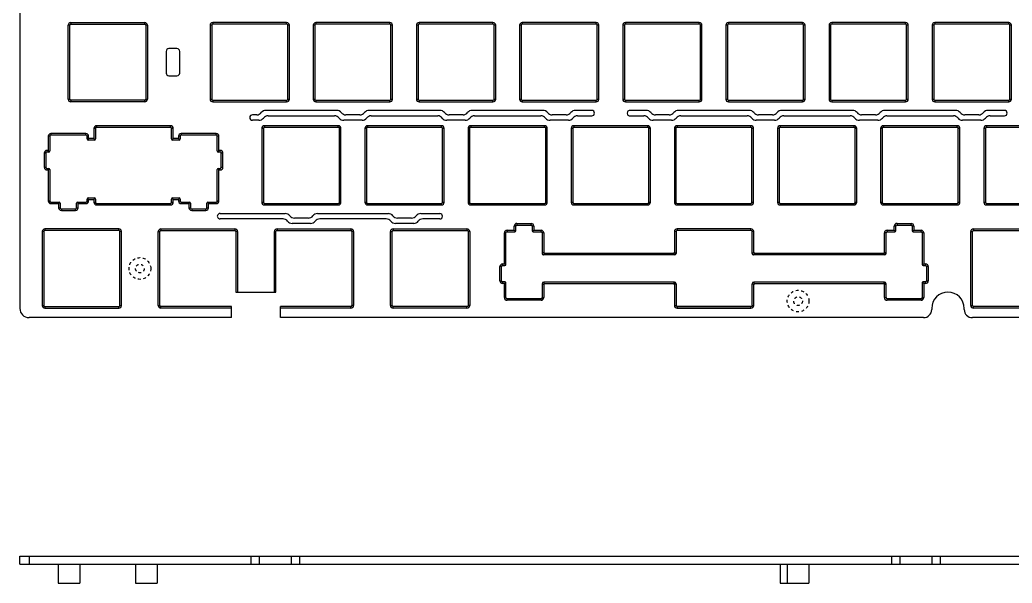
# Model space of a CAD drawing. Header units: inches. Extents: x -637 to 787, y 158 to 578.
# Drawn here: x 478.4 to 661.1, y 287.4 to 391.2 of the extents above; entities that cross this region are included whole.
import ezdxf

# ---------------------------------------------------------------- set-up
doc = ezdxf.new("R2010")
doc.units = ezdxf.units.IN
doc.header["$LTSCALE"] = 5
doc.header["$MEASUREMENT"] = 0
doc.linetypes.add('HIDDEN', pattern=[0.2, 0.1, -0.1])
doc.layers.get('0').update_dxf_attribs({"linetype": 'CONTINUOUS'})
doc.layers.add('DEFAULT_2', color=8, linetype='HIDDEN')

msp = doc.modelspace()

# ---------------------------------------------------------------- linework, layer by layer
at = {"color": 6, "linetype": 'Continuous'}
for p, q in [((478.368, 452.745), (478.368, 338.045)), ((487.263, 376.595), (487.263, 390.195)), ((487.563, 390.195), (487.263, 390.195)), ((487.563, 376.595), (487.563, 390.195)), ((487.763, 390.695), (487.763, 390.395)), ((487.763, 390.695), (501.363, 390.695)), ((487.763, 390.395), (501.363, 390.395)), ((501.363, 390.395), (501.363, 390.695)), ((501.563, 390.195), (501.563, 376.595)), ((501.863, 390.195), (501.563, 390.195)), ((501.863, 390.195), (501.863, 376.595)), ((513.413, 390.195), (513.413, 376.595)), ((513.713, 390.195), (513.413, 390.195)), ((513.713, 390.195), (513.713, 376.595)), ((513.913, 390.695), (513.913, 390.395)), ((527.513, 390.695), (513.913, 390.695)), ((527.513, 390.395), (513.913, 390.395)), ((527.513, 390.395), (527.513, 390.695)), ((527.713, 376.595), (527.713, 390.195)), ((528.013, 390.195), (527.713, 390.195)), ((528.013, 376.595), (528.013, 390.195)), ((532.413, 390.195), (532.413, 376.595)), ((532.713, 390.195), (532.413, 390.195)), ((532.713, 390.195), (532.713, 376.595)), ((532.913, 390.695), (532.913, 390.395)), ((546.513, 390.695), (532.913, 390.695)), ((546.513, 390.395), (532.913, 390.395)), ((546.513, 390.395), (546.513, 390.695)), ((546.713, 376.595), (546.713, 390.195)), ((547.013, 390.195), (546.713, 390.195)), ((547.013, 376.595), (547.013, 390.195)), ((551.413, 390.195), (551.413, 376.595)), ((551.713, 390.195), (551.413, 390.195)), ((551.713, 390.195), (551.713, 376.595)), ((551.913, 390.695), (551.913, 390.395)), ((565.513, 390.695), (551.913, 390.695)), ((565.513, 390.395), (551.913, 390.395)), ((565.513, 390.395), (565.513, 390.695)), ((565.713, 376.595), (565.713, 390.195)), ((566.013, 390.195), (565.713, 390.195)), ((566.013, 376.595), (566.013, 390.195)), ((570.413, 390.195), (570.413, 376.595)), ((570.713, 390.195), (570.413, 390.195)), ((570.713, 390.195), (570.713, 376.595)), ((570.913, 390.695), (570.913, 390.395)), ((584.513, 390.695), (570.913, 390.695)), ((584.513, 390.395), (570.913, 390.395)), ((584.513, 390.395), (584.513, 390.695)), ((584.713, 376.595), (584.713, 390.195)), ((585.013, 390.195), (584.713, 390.195)), ((585.013, 376.595), (585.013, 390.195)), ((589.413, 390.195), (589.413, 376.595)), ((589.713, 390.195), (589.413, 390.195)), ((589.713, 390.195), (589.713, 376.595)), ((589.913, 390.695), (589.913, 390.395)), ((603.513, 390.695), (589.913, 390.695)), ((603.513, 390.395), (589.913, 390.395)), ((603.513, 390.395), (603.513, 390.695)), ((603.713, 376.595), (603.713, 390.195)), ((604.013, 390.195), (603.713, 390.195)), ((604.013, 376.595), (604.013, 390.195)), ((608.413, 390.195), (608.413, 376.595)), ((608.713, 390.195), (608.413, 390.195)), ((608.713, 390.195), (608.713, 376.595)), ((608.913, 390.695), (608.913, 390.395)), ((622.513, 390.695), (608.913, 390.695)), ((622.513, 390.395), (608.913, 390.395)), ((622.513, 390.395), (622.513, 390.695)), ((622.713, 376.595), (622.713, 390.195)), ((623.013, 390.195), (622.713, 390.195)), ((623.013, 376.595), (623.013, 390.195)), ((627.413, 390.195), (627.413, 376.595)), ((627.713, 390.195), (627.413, 390.195)), ((627.713, 390.195), (627.713, 376.595)), ((627.913, 390.695), (627.913, 390.395)), ((641.513, 390.695), (627.913, 390.695)), ((641.513, 390.395), (627.913, 390.395)), ((641.513, 390.395), (641.513, 390.695)), ((642.013, 390.195), (641.713, 390.195)), ((641.713, 376.595), (641.713, 390.195)), ((642.013, 376.595), (642.013, 390.195)), ((646.713, 390.195), (646.413, 390.195)), ((646.413, 390.195), (646.413, 376.595)), ((646.713, 390.195), (646.713, 376.595)), ((660.513, 390.695), (646.913, 390.695)), ((646.913, 390.695), (646.913, 390.395)), ((660.513, 390.395), (646.913, 390.395)), ((660.513, 390.395), (660.513, 390.695)), ((661.013, 390.195), (660.713, 390.195)), ((660.713, 376.595), (660.713, 390.195)), ((661.013, 376.595), (661.013, 390.195)), ((507.313, 385.895), (505.813, 385.895)), ((505.313, 385.395), (505.313, 381.395)), ((507.813, 381.395), (507.813, 385.395)), ((505.813, 380.895), (507.313, 380.895)), ((487.263, 376.595), (487.563, 376.595)), ((501.563, 376.595), (501.863, 376.595)), ((513.413, 376.595), (513.713, 376.595)), ((527.713, 376.595), (528.013, 376.595)), ((532.413, 376.595), (532.713, 376.595)), ((546.713, 376.595), (547.013, 376.595)), ((551.413, 376.595), (551.713, 376.595)), ((565.713, 376.595), (566.013, 376.595)), ((570.413, 376.595), (570.713, 376.595)), ((584.713, 376.595), (585.013, 376.595)), ((589.413, 376.595), (589.713, 376.595)), ((603.713, 376.595), (604.013, 376.595)), ((608.413, 376.595), (608.713, 376.595)), ((622.713, 376.595), (623.013, 376.595)), ((627.413, 376.595), (627.713, 376.595)), ((641.713, 376.595), (642.013, 376.595)), ((646.413, 376.595), (646.713, 376.595)), ((660.713, 376.595), (661.013, 376.595)), ((487.763, 376.395), (487.763, 376.095)), ((501.363, 376.395), (487.763, 376.395)), ((501.363, 376.095), (487.763, 376.095)), ((501.363, 376.095), (501.363, 376.395)), ((513.913, 376.395), (513.913, 376.095)), ((513.913, 376.395), (527.513, 376.395)), ((513.913, 376.095), (527.513, 376.095)), ((527.513, 376.095), (527.513, 376.395)), ((532.913, 376.395), (532.913, 376.095)), ((532.913, 376.395), (546.513, 376.395)), ((532.913, 376.095), (546.513, 376.095)), ((546.513, 376.095), (546.513, 376.395)), ((551.913, 376.395), (551.913, 376.095)), ((551.913, 376.395), (565.513, 376.395)), ((551.913, 376.095), (565.513, 376.095)), ((565.513, 376.095), (565.513, 376.395)), ((570.913, 376.395), (570.913, 376.095)), ((570.913, 376.395), (584.513, 376.395)), ((570.913, 376.095), (584.513, 376.095)), ((584.513, 376.095), (584.513, 376.395)), ((589.913, 376.395), (589.913, 376.095)), ((589.913, 376.395), (603.513, 376.395)), ((589.913, 376.095), (603.513, 376.095)), ((603.513, 376.095), (603.513, 376.395)), ((608.913, 376.395), (608.913, 376.095)), ((608.913, 376.395), (622.513, 376.395)), ((608.913, 376.095), (622.513, 376.095)), ((622.513, 376.095), (622.513, 376.395)), ((627.913, 376.395), (641.513, 376.395)), ((627.913, 376.395), (627.913, 376.095)), ((627.913, 376.095), (641.513, 376.095)), ((641.513, 376.095), (641.513, 376.395)), ((646.913, 376.395), (660.513, 376.395)), ((646.913, 376.395), (646.913, 376.095)), ((646.913, 376.095), (660.513, 376.095)), ((660.513, 376.095), (660.513, 376.395)), ((521.998, 373.695), (521.213, 373.695)), ((536.734, 374.515), (523.691, 374.515)), ((524.095, 373.515), (536.333, 373.515)), ((540.998, 373.695), (538.427, 373.695)), ((555.734, 374.515), (542.691, 374.515)), ((543.095, 373.515), (555.333, 373.515)), ((559.998, 373.695), (557.427, 373.695)), ((574.734, 374.515), (561.691, 374.515)), ((562.095, 373.515), (574.333, 373.515)), ((578.998, 373.695), (576.427, 373.695)), ((583.723, 374.515), (580.691, 374.515)), ((581.095, 373.515), (583.723, 373.515)), ((593.734, 374.515), (590.723, 374.515)), ((590.723, 373.515), (593.333, 373.515)), ((597.998, 373.695), (595.427, 373.695)), ((612.734, 374.515), (599.691, 374.515)), ((600.095, 373.515), (612.333, 373.515)), ((616.998, 373.695), (614.427, 373.695)), ((631.734, 374.515), (618.691, 374.515)), ((619.095, 373.515), (631.333, 373.515)), ((635.998, 373.695), (633.427, 373.695)), ((650.734, 374.515), (637.691, 374.515)), ((638.095, 373.515), (650.333, 373.515)), ((654.998, 373.695), (652.427, 373.695)), ((659.723, 374.515), (656.691, 374.515)), ((657.095, 373.515), (659.723, 373.515)), ((492.018, 371.195), (492.018, 369.35)), ((492.318, 371.195), (492.018, 371.195)), ((492.318, 371.195), (492.318, 369.25)), ((492.518, 371.695), (492.518, 371.395)), ((506.118, 371.695), (492.518, 371.695)), ((506.118, 371.395), (492.518, 371.395)), ((506.118, 371.395), (506.118, 371.695)), ((506.318, 369.25), (506.318, 371.195)), ((506.618, 371.195), (506.318, 371.195)), ((506.618, 369.35), (506.618, 371.195)), ((522.402, 372.695), (521.213, 372.695)), ((522.923, 371.195), (522.923, 357.595)), ((523.223, 371.195), (522.923, 371.195)), ((523.223, 371.195), (523.223, 357.595)), ((523.423, 371.695), (523.423, 371.395)), ((537.023, 371.695), (523.423, 371.695)), ((537.023, 371.395), (523.423, 371.395)), ((537.023, 371.395), (537.023, 371.695)), ((537.223, 357.595), (537.223, 371.195)), ((537.523, 371.195), (537.223, 371.195)), ((537.523, 357.595), (537.523, 371.195)), ((541.402, 372.695), (538.026, 372.695)), ((541.923, 371.195), (541.923, 357.595)), ((542.223, 371.195), (541.923, 371.195)), ((542.223, 371.195), (542.223, 357.595)), ((542.423, 371.695), (542.423, 371.395)), ((556.023, 371.695), (542.423, 371.695)), ((556.023, 371.395), (542.423, 371.395)), ((556.023, 371.395), (556.023, 371.695)), ((556.223, 357.595), (556.223, 371.195)), ((556.523, 371.195), (556.223, 371.195)), ((556.523, 357.595), (556.523, 371.195)), ((560.402, 372.695), (557.026, 372.695)), ((560.923, 371.195), (560.923, 357.595)), ((561.223, 371.195), (560.923, 371.195)), ((561.223, 371.195), (561.223, 357.595)), ((561.423, 371.695), (561.423, 371.395)), ((575.023, 371.695), (561.423, 371.695)), ((575.023, 371.395), (561.423, 371.395)), ((575.023, 371.395), (575.023, 371.695)), ((575.223, 357.595), (575.223, 371.195)), ((575.523, 371.195), (575.223, 371.195)), ((575.523, 357.595), (575.523, 371.195)), ((579.402, 372.695), (576.026, 372.695)), ((579.923, 371.195), (579.923, 357.595)), ((580.223, 371.195), (579.923, 371.195)), ((580.223, 371.195), (580.223, 357.595)), ((580.423, 371.695), (580.423, 371.395)), ((594.023, 371.695), (580.423, 371.695)), ((594.023, 371.395), (580.423, 371.395)), ((594.023, 371.395), (594.023, 371.695)), ((594.223, 357.595), (594.223, 371.195)), ((594.523, 371.195), (594.223, 371.195)), ((594.523, 357.595), (594.523, 371.195)), ((598.402, 372.695), (595.026, 372.695)), ((598.923, 371.195), (598.923, 357.595)), ((599.223, 371.195), (598.923, 371.195)), ((599.223, 371.195), (599.223, 357.595)), ((599.423, 371.695), (599.423, 371.395)), ((613.023, 371.695), (599.423, 371.695)), ((613.023, 371.395), (599.423, 371.395)), ((613.023, 371.395), (613.023, 371.695)), ((613.523, 371.195), (613.223, 371.195)), ((613.223, 357.595), (613.223, 371.195)), ((613.523, 357.595), (613.523, 371.195)), ((617.402, 372.695), (614.026, 372.695)), ((618.223, 371.195), (617.923, 371.195)), ((617.923, 371.195), (617.923, 357.595)), ((618.223, 371.195), (618.223, 357.595)), ((632.023, 371.695), (618.423, 371.695)), ((618.423, 371.695), (618.423, 371.395)), ((632.023, 371.395), (618.423, 371.395)), ((632.023, 371.395), (632.023, 371.695)), ((632.523, 371.195), (632.223, 371.195)), ((632.223, 357.595), (632.223, 371.195)), ((632.523, 357.595), (632.523, 371.195)), ((636.402, 372.695), (633.026, 372.695)), ((637.223, 371.195), (636.923, 371.195)), ((636.923, 371.195), (636.923, 357.595)), ((637.223, 371.195), (637.223, 357.595)), ((651.023, 371.695), (637.423, 371.695)), ((637.423, 371.695), (637.423, 371.395)), ((651.023, 371.395), (637.423, 371.395)), ((651.023, 371.395), (651.023, 371.695)), ((651.523, 371.195), (651.223, 371.195)), ((651.223, 357.595), (651.223, 371.195)), ((651.523, 357.595), (651.523, 371.195)), ((655.402, 372.695), (652.026, 372.695)), ((656.223, 371.195), (655.923, 371.195)), ((655.923, 371.195), (655.923, 357.595)), ((656.223, 371.195), (656.223, 357.595)), ((670.023, 371.695), (656.423, 371.695)), ((656.423, 371.695), (656.423, 371.395)), ((670.023, 371.395), (656.423, 371.395)), ((483.593, 369.75), (483.593, 367.15)), ((483.893, 369.75), (483.593, 369.75)), ((483.893, 369.75), (483.893, 367.05)), ((484.093, 370.25), (484.093, 369.95)), ((490.543, 370.25), (484.093, 370.25)), ((490.543, 369.95), (484.093, 369.95)), ((490.543, 369.95), (490.543, 370.25)), ((490.743, 369.25), (490.743, 369.75)), ((491.043, 369.75), (490.743, 369.75)), ((491.043, 369.35), (490.802, 369.109)), ((491.043, 369.35), (491.043, 369.75)), ((492.018, 369.35), (491.043, 369.35)), ((492.018, 369.35), (492.259, 369.109)), ((506.618, 369.35), (506.377, 369.109)), ((507.593, 369.35), (506.618, 369.35)), ((507.593, 369.75), (507.593, 369.35)), ((507.893, 369.75), (507.593, 369.75)), ((507.593, 369.35), (507.834, 369.109)), ((507.893, 369.75), (507.893, 369.25)), ((508.093, 370.25), (508.093, 369.95)), ((514.543, 370.25), (508.093, 370.25)), ((514.543, 369.95), (508.093, 369.95)), ((514.543, 369.95), (514.543, 370.25)), ((514.743, 367.05), (514.743, 369.75)), ((515.043, 369.75), (514.743, 369.75)), ((515.043, 367.15), (515.043, 369.75)), ((492.118, 369.05), (490.943, 369.05)), ((507.693, 369.05), (506.518, 369.05)), ((482.868, 366.65), (482.868, 364.04)), ((483.168, 366.65), (482.868, 366.65)), ((483.168, 366.65), (483.168, 364.04)), ((483.368, 367.15), (483.368, 366.85)), ((483.593, 367.15), (483.368, 367.15)), ((483.693, 366.85), (483.368, 366.85)), ((483.593, 367.15), (483.834, 366.909)), ((515.043, 367.15), (514.802, 366.909)), ((515.268, 366.85), (514.943, 366.85)), ((515.268, 367.15), (515.043, 367.15)), ((515.268, 366.85), (515.268, 367.15)), ((515.468, 364.04), (515.468, 366.65)), ((515.768, 366.65), (515.468, 366.65)), ((515.768, 364.04), (515.768, 366.65)), ((482.868, 364.04), (483.168, 364.04)), ((483.368, 363.84), (483.368, 363.54)), ((483.368, 363.84), (483.693, 363.84)), ((483.593, 363.54), (483.834, 363.782)), ((515.043, 363.54), (514.802, 363.782)), ((514.943, 363.84), (515.268, 363.84)), ((515.268, 363.54), (515.268, 363.84)), ((515.468, 364.04), (515.768, 364.04)), ((483.368, 363.54), (483.593, 363.54)), ((483.593, 363.54), (483.593, 357.84)), ((483.893, 363.64), (483.893, 357.84)), ((514.743, 357.84), (514.743, 363.64)), ((515.043, 357.84), (515.043, 363.54)), ((515.043, 363.54), (515.268, 363.54)), ((491.043, 358.095), (490.802, 358.337)), ((490.943, 358.395), (492.118, 358.395)), ((492.018, 358.095), (492.259, 358.337)), ((506.618, 358.095), (506.377, 358.337)), ((506.518, 358.395), (507.693, 358.395)), ((507.593, 358.095), (507.834, 358.337)), ((483.593, 357.84), (483.893, 357.84)), ((484.093, 357.64), (484.093, 357.34)), ((484.093, 357.64), (485.618, 357.64)), ((484.093, 357.34), (485.518, 357.34)), ((485.518, 357.34), (485.759, 357.582)), ((485.518, 357.34), (485.518, 356.59)), ((485.518, 356.59), (485.818, 356.59)), ((485.818, 357.44), (485.818, 356.59)), ((488.818, 356.59), (488.818, 357.44)), ((488.818, 356.59), (489.118, 356.59)), ((489.118, 357.34), (488.877, 357.582)), ((489.018, 357.64), (490.543, 357.64)), ((489.118, 356.59), (489.118, 357.34)), ((489.118, 357.34), (490.543, 357.34)), ((490.543, 357.34), (490.543, 357.64)), ((490.743, 357.84), (490.743, 358.195)), ((490.743, 357.84), (491.043, 357.84)), ((491.043, 357.84), (491.043, 358.095)), ((491.043, 358.095), (492.018, 358.095)), ((492.018, 358.095), (492.018, 357.595)), ((492.018, 357.595), (492.318, 357.595)), ((492.318, 358.195), (492.318, 357.595)), ((492.518, 357.395), (492.518, 357.095)), ((492.518, 357.395), (506.118, 357.395)), ((492.518, 357.095), (506.118, 357.095)), ((506.118, 357.095), (506.118, 357.395)), ((506.318, 357.595), (506.318, 358.195)), ((506.318, 357.595), (506.618, 357.595)), ((506.618, 357.595), (506.618, 358.095)), ((506.618, 358.095), (507.593, 358.095)), ((507.593, 358.095), (507.593, 357.84)), ((507.593, 357.84), (507.893, 357.84)), ((507.893, 358.195), (507.893, 357.84)), ((508.093, 357.64), (508.093, 357.34)), ((508.093, 357.64), (509.618, 357.64)), ((508.093, 357.34), (509.518, 357.34)), ((509.518, 357.34), (509.759, 357.582)), ((509.518, 357.34), (509.518, 356.59)), ((509.518, 356.59), (509.818, 356.59)), ((509.818, 357.44), (509.818, 356.59)), ((512.818, 356.59), (512.818, 357.44)), ((512.818, 356.59), (513.118, 356.59)), ((513.118, 357.34), (512.877, 357.582)), ((513.018, 357.64), (514.543, 357.64)), ((513.118, 356.59), (513.118, 357.34)), ((513.118, 357.34), (514.543, 357.34)), ((514.543, 357.34), (514.543, 357.64)), ((514.743, 357.84), (515.043, 357.84)), ((522.923, 357.595), (523.223, 357.595)), ((523.423, 357.395), (523.423, 357.095)), ((523.423, 357.395), (537.023, 357.395)), ((523.423, 357.095), (537.023, 357.095)), ((537.023, 357.095), (537.023, 357.395)), ((537.223, 357.595), (537.523, 357.595)), ((541.923, 357.595), (542.223, 357.595)), ((542.423, 357.395), (542.423, 357.095)), ((542.423, 357.395), (556.023, 357.395)), ((542.423, 357.095), (556.023, 357.095)), ((556.023, 357.095), (556.023, 357.395)), ((556.223, 357.595), (556.523, 357.595)), ((560.923, 357.595), (561.223, 357.595)), ((561.423, 357.395), (561.423, 357.095)), ((561.423, 357.395), (575.023, 357.395)), ((561.423, 357.095), (575.023, 357.095)), ((575.023, 357.095), (575.023, 357.395)), ((575.223, 357.595), (575.523, 357.595)), ((579.923, 357.595), (580.223, 357.595)), ((580.423, 357.395), (580.423, 357.095)), ((580.423, 357.395), (594.023, 357.395)), ((580.423, 357.095), (594.023, 357.095)), ((594.023, 357.095), (594.023, 357.395)), ((594.223, 357.595), (594.523, 357.595)), ((598.923, 357.595), (599.223, 357.595)), ((599.423, 357.395), (599.423, 357.095)), ((599.423, 357.395), (613.023, 357.395)), ((599.423, 357.095), (613.023, 357.095)), ((613.023, 357.095), (613.023, 357.395)), ((613.223, 357.595), (613.523, 357.595)), ((617.923, 357.595), (618.223, 357.595)), ((618.423, 357.395), (632.023, 357.395)), ((618.423, 357.395), (618.423, 357.095)), ((618.423, 357.095), (632.023, 357.095)), ((632.023, 357.095), (632.023, 357.395)), ((632.223, 357.595), (632.523, 357.595)), ((636.923, 357.595), (637.223, 357.595)), ((637.423, 357.395), (651.023, 357.395)), ((637.423, 357.395), (637.423, 357.095)), ((637.423, 357.095), (651.023, 357.095)), ((651.023, 357.095), (651.023, 357.395)), ((651.223, 357.595), (651.523, 357.595)), ((655.923, 357.595), (656.223, 357.595)), ((656.423, 357.395), (670.023, 357.395)), ((656.423, 357.395), (656.423, 357.095)), ((656.423, 357.095), (670.023, 357.095)), ((486.018, 356.39), (486.018, 356.09)), ((486.018, 356.39), (488.618, 356.39)), ((486.018, 356.09), (488.618, 356.09)), ((488.618, 356.09), (488.618, 356.39)), ((510.018, 356.39), (510.018, 356.09)), ((510.018, 356.39), (512.618, 356.39)), ((510.018, 356.09), (512.618, 356.09)), ((512.618, 356.09), (512.618, 356.39)), ((515.243, 355.515), (527.245, 355.515)), ((531.508, 354.695), (528.937, 354.695)), ((533.202, 355.515), (546.245, 355.515)), ((550.508, 354.695), (547.937, 354.695)), ((552.201, 355.515), (555.723, 355.515)), ((526.842, 354.515), (515.243, 354.515)), ((531.912, 353.695), (528.536, 353.695)), ((545.842, 354.515), (533.604, 354.515)), ((550.912, 353.695), (547.536, 353.695)), ((555.723, 354.515), (552.605, 354.515)), ((482.488, 352.195), (482.488, 338.595)), ((482.788, 352.195), (482.488, 352.195)), ((482.788, 352.195), (482.788, 338.595)), ((482.988, 352.695), (482.988, 352.395)), ((496.588, 352.695), (482.988, 352.695)), ((496.588, 352.395), (482.988, 352.395)), ((496.588, 352.395), (496.588, 352.695)), ((496.788, 338.595), (496.788, 352.195)), ((497.088, 352.195), (496.788, 352.195)), ((497.088, 338.595), (497.088, 352.195)), ((482.488, 338.595), (482.788, 338.595)), ((482.988, 338.395), (482.988, 338.095)), ((482.988, 338.395), (496.588, 338.395)), ((496.588, 338.095), (496.588, 338.395)), ((496.788, 338.595), (497.088, 338.595)), ((517.358, 336.345), (480.068, 336.345)), ((482.988, 338.095), (496.588, 338.095)), ((644.823, 336.345), (526.358, 336.345)), ((646.323, 338.045), (646.323, 337.845)), ((652.323, 337.845), (652.323, 338.045)), ((744.203, 336.345), (653.823, 336.345))]:
    msp.add_line(p, q, dxfattribs=at)
at = {"linetype": 'Continuous'}
for p, q in [((569.439, 352.443), (569.439, 353.193)), ((569.739, 353.193), (569.439, 353.193)), ((569.739, 352.343), (569.739, 353.193)), ((569.939, 353.693), (569.939, 353.393)), ((569.939, 353.693), (572.539, 353.693)), ((569.939, 353.393), (572.539, 353.393)), ((572.539, 353.393), (572.539, 353.693)), ((572.739, 353.193), (572.739, 352.343)), ((573.039, 353.193), (572.739, 353.193)), ((573.039, 353.193), (573.039, 352.443)), ((639.739, 353.193), (639.439, 353.193)), ((639.439, 352.443), (639.439, 353.193)), ((639.739, 352.343), (639.739, 353.193)), ((639.939, 353.693), (642.539, 353.693)), ((639.939, 353.693), (639.939, 353.393)), ((639.939, 353.393), (642.539, 353.393)), ((642.539, 353.393), (642.539, 353.693)), ((643.039, 353.193), (642.739, 353.193)), ((642.739, 353.193), (642.739, 352.343)), ((643.039, 353.193), (643.039, 352.443)), ((567.614, 346.243), (567.614, 351.943)), ((567.914, 351.943), (567.614, 351.943)), ((567.914, 346.143), (567.914, 351.943)), ((568.114, 352.443), (568.114, 352.143)), ((568.114, 352.443), (569.439, 352.443)), ((568.114, 352.143), (569.539, 352.143)), ((569.68, 352.202), (569.439, 352.443)), ((572.798, 352.202), (573.039, 352.443)), ((572.939, 352.143), (574.364, 352.143)), ((573.039, 352.443), (574.364, 352.443)), ((574.364, 352.143), (574.364, 352.443)), ((574.564, 351.943), (574.564, 348.188)), ((574.864, 351.943), (574.564, 351.943)), ((574.864, 351.943), (574.864, 348.4)), ((599.239, 352.188), (598.939, 352.188)), ((598.939, 352.188), (598.939, 348.4)), ((599.239, 352.188), (599.239, 348.188)), ((613.039, 352.688), (599.439, 352.688)), ((599.439, 352.688), (599.439, 352.388)), ((613.039, 352.388), (599.439, 352.388)), ((613.039, 352.388), (613.039, 352.688)), ((613.539, 352.188), (613.239, 352.188)), ((613.239, 348.188), (613.239, 352.188)), ((613.539, 348.4), (613.539, 352.188)), ((637.914, 351.943), (637.614, 351.943)), ((637.614, 348.4), (637.614, 351.943)), ((637.914, 348.188), (637.914, 351.943)), ((638.114, 352.443), (639.439, 352.443)), ((638.114, 352.443), (638.114, 352.143)), ((638.114, 352.143), (639.539, 352.143)), ((639.68, 352.202), (639.439, 352.443)), ((642.798, 352.202), (643.039, 352.443)), ((642.939, 352.143), (644.364, 352.143)), ((643.039, 352.443), (644.364, 352.443)), ((644.364, 352.143), (644.364, 352.443)), ((644.864, 351.943), (644.564, 351.943)), ((644.564, 351.943), (644.564, 346.143)), ((644.864, 351.943), (644.864, 346.243)), ((574.864, 348.4), (574.574, 348.11)), ((574.786, 347.898), (575.076, 348.188)), ((598.939, 347.888), (574.864, 347.888)), ((598.727, 348.188), (575.076, 348.188)), ((598.727, 348.188), (599.017, 347.898)), ((599.229, 348.11), (598.939, 348.4)), ((613.539, 348.4), (613.249, 348.11)), ((613.461, 347.898), (613.751, 348.188)), ((637.614, 347.888), (613.539, 347.888)), ((637.402, 348.188), (613.751, 348.188)), ((637.402, 348.188), (637.692, 347.898)), ((637.904, 348.11), (637.614, 348.4)), ((566.789, 343.133), (566.789, 345.743)), ((567.089, 345.743), (566.789, 345.743)), ((567.089, 343.133), (567.089, 345.743)), ((567.289, 346.243), (567.289, 345.943)), ((567.289, 346.243), (567.614, 346.243)), ((567.289, 345.943), (567.714, 345.943)), ((567.855, 346.002), (567.614, 346.243)), ((644.864, 346.243), (644.623, 346.002)), ((644.764, 345.943), (645.189, 345.943)), ((644.864, 346.243), (645.189, 346.243)), ((645.189, 345.943), (645.189, 346.243)), ((645.689, 345.743), (645.389, 345.743)), ((645.389, 345.743), (645.389, 343.133)), ((645.689, 345.743), (645.689, 343.133)), ((566.789, 343.133), (567.089, 343.133)), ((567.289, 342.933), (567.289, 342.633)), ((567.714, 342.933), (567.289, 342.933)), ((567.614, 342.633), (567.289, 342.633)), ((567.614, 342.633), (567.855, 342.875)), ((567.614, 340.033), (567.614, 342.633)), ((567.914, 340.033), (567.914, 342.733)), ((574.564, 342.588), (574.564, 340.033)), ((574.575, 342.666), (574.864, 342.376)), ((575.076, 342.588), (574.787, 342.878)), ((598.939, 342.888), (574.864, 342.888)), ((574.864, 342.376), (574.864, 340.033)), ((598.727, 342.588), (575.076, 342.588)), ((599.017, 342.878), (598.727, 342.588)), ((598.939, 342.376), (599.229, 342.666)), ((598.939, 342.376), (598.939, 338.588)), ((599.239, 342.588), (599.239, 338.588)), ((613.239, 338.588), (613.239, 342.588)), ((613.249, 342.666), (613.539, 342.376)), ((613.751, 342.588), (613.461, 342.878)), ((637.614, 342.888), (613.539, 342.888)), ((613.539, 338.588), (613.539, 342.376)), ((637.402, 342.588), (613.751, 342.588)), ((637.692, 342.878), (637.402, 342.588)), ((637.614, 342.376), (637.904, 342.666)), ((637.614, 340.033), (637.614, 342.376)), ((637.914, 340.033), (637.914, 342.588)), ((644.564, 342.733), (644.564, 340.033)), ((644.623, 342.875), (644.864, 342.633)), ((645.189, 342.933), (644.764, 342.933)), ((645.189, 342.633), (644.864, 342.633)), ((644.864, 342.633), (644.864, 340.033)), ((645.189, 342.633), (645.189, 342.933)), ((645.389, 343.133), (645.689, 343.133)), ((567.614, 340.033), (567.914, 340.033)), ((574.564, 340.033), (574.864, 340.033)), ((637.614, 340.033), (637.914, 340.033)), ((644.564, 340.033), (644.864, 340.033)), ((568.114, 339.833), (568.114, 339.533)), ((574.364, 339.833), (568.114, 339.833)), ((574.364, 339.533), (568.114, 339.533)), ((574.364, 339.533), (574.364, 339.833)), ((598.939, 338.588), (599.239, 338.588)), ((613.039, 338.388), (599.439, 338.388)), ((599.439, 338.388), (613.039, 338.388)), ((599.439, 338.388), (599.439, 338.088)), ((613.039, 338.088), (613.039, 338.388)), ((613.239, 338.588), (613.539, 338.588)), ((644.364, 339.833), (638.114, 339.833)), ((638.114, 339.833), (638.114, 339.533)), ((644.364, 339.533), (638.114, 339.533)), ((644.364, 339.533), (644.364, 339.833)), ((599.439, 338.088), (613.039, 338.088))]:
    msp.add_line(p, q, dxfattribs=at)
at = {"color": 7, "linetype": 'Continuous'}
for p, q in [((503.868, 338.595), (503.868, 352.195)), ((503.868, 352.195), (504.168, 352.195)), ((504.168, 338.595), (504.168, 352.195)), ((504.368, 352.695), (504.368, 352.395)), ((504.368, 352.695), (517.968, 352.695)), ((504.368, 352.395), (517.968, 352.395)), ((517.968, 352.695), (517.968, 352.395)), ((518.168, 352.195), (518.168, 341.045)), ((518.468, 352.195), (518.168, 352.195)), ((518.468, 352.195), (518.468, 341.045)), ((525.248, 341.045), (525.248, 352.195)), ((525.248, 352.195), (525.548, 352.195)), ((525.548, 341.045), (525.548, 352.195)), ((525.748, 352.695), (525.748, 352.395)), ((525.748, 352.695), (539.348, 352.695)), ((525.748, 352.395), (539.348, 352.395)), ((539.348, 352.695), (539.348, 352.395)), ((539.548, 352.195), (539.548, 338.595)), ((539.848, 352.195), (539.548, 352.195)), ((539.848, 352.195), (539.848, 338.595)), ((546.628, 338.595), (546.628, 352.195)), ((546.628, 352.195), (546.928, 352.195)), ((546.928, 338.595), (546.928, 352.195)), ((547.128, 352.695), (547.128, 352.395)), ((547.128, 352.695), (560.728, 352.695)), ((547.128, 352.395), (560.728, 352.395)), ((560.728, 352.695), (560.728, 352.395)), ((560.928, 352.195), (560.928, 338.595)), ((561.228, 352.195), (560.928, 352.195)), ((561.228, 352.195), (561.228, 338.595)), ((653.523, 352.195), (653.823, 352.195)), ((653.523, 338.595), (653.523, 352.195)), ((653.823, 338.595), (653.823, 352.195)), ((654.023, 352.695), (667.623, 352.695)), ((654.023, 352.695), (654.023, 352.395)), ((654.023, 352.395), (667.623, 352.395)), ((503.868, 338.595), (504.168, 338.595)), ((504.368, 338.095), (504.368, 338.395)), ((517.358, 338.395), (504.368, 338.395)), ((539.348, 338.395), (526.358, 338.395)), ((539.348, 338.095), (539.348, 338.395)), ((539.848, 338.595), (539.548, 338.595)), ((546.628, 338.595), (546.928, 338.595)), ((547.128, 338.095), (547.128, 338.395)), ((560.728, 338.395), (547.128, 338.395)), ((560.728, 338.095), (560.728, 338.395)), ((561.228, 338.595), (560.928, 338.595)), ((653.523, 338.595), (653.823, 338.595)), ((667.623, 338.395), (654.023, 338.395)), ((654.023, 338.095), (654.023, 338.395)), ((517.358, 338.095), (504.368, 338.095)), ((539.348, 338.095), (526.358, 338.095)), ((560.728, 338.095), (547.128, 338.095)), ((667.623, 338.095), (654.023, 338.095)), ((478.368, 290.941), (478.368, 292.441)), ((478.368, 292.441), (751.598, 292.441)), ((478.368, 290.941), (751.898, 290.941)), ((480.068, 292.441), (480.068, 290.941)), ((485.418, 290.941), (485.418, 287.441)), ((489.418, 290.941), (489.418, 287.441)), ((499.688, 290.941), (499.688, 287.441)), ((503.688, 290.941), (503.688, 287.441)), ((520.936, 292.441), (520.936, 290.941)), ((522.436, 292.441), (522.436, 290.941)), ((528.436, 290.941), (528.436, 292.441)), ((529.936, 290.941), (529.936, 292.441)), ((618.438, 290.941), (618.438, 287.441)), ((619.723, 290.941), (619.723, 287.441)), ((623.723, 290.941), (623.723, 287.441)), ((638.936, 292.441), (638.936, 290.941)), ((640.436, 292.441), (640.436, 290.941)), ((646.436, 290.941), (646.436, 292.441)), ((647.936, 290.941), (647.936, 292.441)), ((485.418, 287.441), (489.418, 287.441)), ((499.688, 287.441), (503.688, 287.441)), ((618.438, 287.441), (619.673, 287.441)), ((619.723, 287.441), (623.723, 287.441))]:
    msp.add_line(p, q, dxfattribs=at)
for p, q in [((518.168, 341.045), (525.548, 341.045)), ((517.358, 336.345), (517.358, 338.395)), ((526.358, 336.345), (526.358, 338.395))]:
    msp.add_line(p, q)
at = {"color": 6, "linetype": 'Continuous'}
for centre, radius, start, end in [((487.763, 390.195), 0.5, 90, 180), ((487.763, 390.195), 0.2, 90, 180), ((501.363, 390.195), 0.5, 0, 90), ((501.363, 390.195), 0.2, 360, 90), ((513.913, 390.195), 0.5, 90.00018, 180.00018), ((513.913, 390.195), 0.2, 90.00001, 180), ((527.513, 390.195), 0.5, 0.00018, 90), ((527.513, 390.195), 0.2, 0.00002, 90), ((532.913, 390.195), 0.5, 90.00018, 180.00018), ((532.913, 390.195), 0.2, 90.00001, 180), ((546.513, 390.195), 0.5, 0.00018, 90), ((546.513, 390.195), 0.2, 0.00002, 90), ((551.913, 390.195), 0.5, 90.00018, 180.00018), ((551.913, 390.195), 0.2, 90.00001, 180), ((565.513, 390.195), 0.5, 0.00018, 90), ((565.513, 390.195), 0.2, 0.00002, 90), ((570.913, 390.195), 0.5, 90.00018, 180.00018), ((570.913, 390.195), 0.2, 90.00001, 180), ((584.513, 390.195), 0.5, 0.00018, 90), ((584.513, 390.195), 0.2, 0.00002, 90), ((589.913, 390.195), 0.5, 90.00018, 180.00018), ((589.913, 390.195), 0.2, 90.00001, 180), ((603.513, 390.195), 0.5, 0.00018, 90), ((603.513, 390.195), 0.2, 0.00002, 90), ((608.913, 390.195), 0.5, 90.00018, 180.00018), ((608.913, 390.195), 0.2, 90.00001, 180), ((622.513, 390.195), 0.5, 0.00018, 90), ((622.513, 390.195), 0.2, 0.00002, 90), ((627.913, 390.195), 0.5, 90.00018, 180.00018), ((627.913, 390.195), 0.2, 90.00001, 180), ((641.513, 390.195), 0.5, 0.00018, 90), ((641.513, 390.195), 0.2, 0.00002, 90), ((646.913, 390.195), 0.5, 90.00018, 180.00018), ((646.913, 390.195), 0.2, 90.00001, 180), ((660.513, 390.195), 0.5, 0.00018, 90), ((660.513, 390.195), 0.2, 0.00002, 90), ((505.813, 385.395), 0.5, 90, 180), ((507.313, 385.395), 0.5, 0, 90), ((505.813, 381.395), 0.5, 180, 270), ((507.313, 381.395), 0.5, 270, 0), ((487.763, 376.595), 0.5, 180, 270), ((487.763, 376.595), 0.2, 180, 270), ((501.363, 376.595), 0.5, 270, 0), ((501.363, 376.595), 0.2, 270, 0), ((513.913, 376.595), 0.5, 180.00018, 270), ((513.913, 376.595), 0.2, 180.00002, 270), ((527.513, 376.595), 0.5, 270.00018, 0.00018), ((527.513, 376.595), 0.2, 270.00001, 0), ((532.913, 376.595), 0.5, 180.00018, 270), ((532.913, 376.595), 0.2, 180.00002, 270), ((546.513, 376.595), 0.5, 270.00018, 0.00018), ((546.513, 376.595), 0.2, 270.00001, 0), ((551.913, 376.595), 0.5, 180.00018, 270), ((551.913, 376.595), 0.2, 180.00002, 270), ((565.513, 376.595), 0.5, 270.00018, 0.00018), ((565.513, 376.595), 0.2, 270.00001, 0), ((570.913, 376.595), 0.5, 180.00018, 270), ((570.913, 376.595), 0.2, 180.00001, 270), ((584.513, 376.595), 0.5, 270.00018, 0.00018), ((584.513, 376.595), 0.2, 270.00002, 0), ((589.913, 376.595), 0.5, 180.00018, 270), ((589.913, 376.595), 0.2, 180.00001, 270), ((603.513, 376.595), 0.5, 270.00018, 0.00018), ((603.513, 376.595), 0.2, 270.00002, 0), ((608.913, 376.595), 0.5, 180.00018, 270), ((608.913, 376.595), 0.2, 180.00001, 270), ((622.513, 376.595), 0.5, 270.00018, 0.00018), ((622.513, 376.595), 0.2, 270.00002, 0), ((627.913, 376.595), 0.5, 180.00018, 270), ((627.913, 376.595), 0.2, 180.00001, 270), ((641.513, 376.595), 0.5, 270.00018, 0.00018), ((641.513, 376.595), 0.2, 270.00002, 0), ((646.913, 376.595), 0.5, 180.00018, 270), ((646.913, 376.595), 0.2, 180.00001, 270), ((660.513, 376.595), 0.5, 270.00018, 0.00018), ((660.513, 376.595), 0.2, 270.00002, 0), ((521.213, 373.195), 0.5, 90, 269.99993), ((521.998, 374.775), 1.08, 270, 321.58073), ((522.4, 373.775), 1.08, 270.07483, 321.73289), ((523.692, 373.435), 1.08, 90.07483, 141.73289), ((524.095, 372.435), 1.08, 90.00005, 141.58073), ((536.331, 372.435), 1.08, 38.26711, 89.92517), ((536.734, 373.435), 1.08, 38.41927, 89.99995), ((538.026, 373.775), 1.08, 218.41927, 269.99995), ((538.428, 374.775), 1.08, 218.26711, 269.92517), ((540.998, 374.775), 1.08, 270.00005, 321.58073), ((541.4, 373.775), 1.08, 270.07483, 321.73289), ((542.692, 373.435), 1.08, 90.07483, 141.73289), ((543.095, 372.435), 1.08, 90.00005, 141.58073), ((555.331, 372.435), 1.08, 38.26711, 89.92517), ((555.734, 373.435), 1.08, 38.41927, 89.99995), ((557.026, 373.775), 1.08, 218.41927, 269.99995), ((557.428, 374.775), 1.08, 218.26711, 269.92517), ((559.998, 374.775), 1.08, 270.00005, 321.58073), ((560.4, 373.775), 1.08, 270.07483, 321.73289), ((561.692, 373.435), 1.08, 90.07483, 141.73289), ((562.095, 372.435), 1.08, 90.00005, 141.58073), ((574.331, 372.435), 1.08, 38.26711, 89.92517), ((574.734, 373.435), 1.08, 38.41927, 89.99995), ((576.026, 373.775), 1.08, 218.41927, 269.99995), ((576.428, 374.775), 1.08, 218.26711, 269.92517), ((578.998, 374.775), 1.08, 270.00005, 321.58073), ((579.4, 373.775), 1.08, 270.07483, 321.73289), ((580.692, 373.435), 1.08, 90.07483, 141.73289), ((581.095, 372.435), 1.08, 90, 141.58073), ((583.723, 374.015), 0.5, 270, 89.99993), ((590.723, 374.015), 0.5, 90, 270.00007), ((593.331, 372.435), 1.08, 38.26711, 89.92517), ((593.734, 373.435), 1.08, 38.41927, 90), ((595.026, 373.775), 1.08, 218.41927, 269.99995), ((595.428, 374.775), 1.08, 218.26711, 269.92517), ((597.998, 374.775), 1.08, 270.00005, 321.58073), ((598.4, 373.775), 1.08, 270.07483, 321.73289), ((599.692, 373.435), 1.08, 90.07483, 141.73289), ((600.095, 372.435), 1.08, 90.00005, 141.58073), ((612.331, 372.435), 1.08, 38.26711, 89.92517), ((612.734, 373.435), 1.08, 38.41927, 89.99995), ((614.026, 373.775), 1.08, 218.41927, 269.99995), ((614.428, 374.775), 1.08, 218.26711, 269.92517), ((616.998, 374.775), 1.08, 270.00005, 321.58073), ((617.4, 373.775), 1.08, 270.07483, 321.73289), ((618.692, 373.435), 1.08, 90.07483, 141.73289), ((619.095, 372.435), 1.08, 90.00005, 141.58073), ((631.331, 372.435), 1.08, 38.26711, 89.92517), ((631.734, 373.435), 1.08, 38.41927, 89.99995), ((633.026, 373.775), 1.08, 218.41927, 269.99995), ((633.428, 374.775), 1.08, 218.26711, 269.92517), ((635.998, 374.775), 1.08, 270.00005, 321.58073), ((636.4, 373.775), 1.08, 270.07483, 321.73289), ((637.692, 373.435), 1.08, 90.07483, 141.73289), ((638.095, 372.435), 1.08, 90.00005, 141.58073), ((650.331, 372.435), 1.08, 38.26711, 89.92517), ((650.734, 373.435), 1.08, 38.41927, 89.99995), ((652.026, 373.775), 1.08, 218.41927, 269.99995), ((652.428, 374.775), 1.08, 218.26711, 269.92517), ((654.998, 374.775), 1.08, 270.00005, 321.58073), ((655.4, 373.775), 1.08, 270.07483, 321.73289), ((656.692, 373.435), 1.08, 90.07483, 141.73289), ((657.095, 372.435), 1.08, 90, 141.58073), ((659.723, 374.015), 0.5, 270, 89.99993), ((492.518, 371.195), 0.5, 90.00008, 180.00007), ((492.518, 371.195), 0.2, 90, 180.00004), ((506.118, 371.195), 0.5, 0.00001, 90), ((506.118, 371.195), 0.2, 0, 90), ((523.423, 371.195), 0.5, 90.00018, 180.00018), ((523.423, 371.195), 0.2, 90.00001, 180), ((537.023, 371.195), 0.5, 0.00018, 90), ((537.023, 371.195), 0.2, 0.00002, 90), ((542.423, 371.195), 0.5, 90.00018, 180.00018), ((542.423, 371.195), 0.2, 90.00001, 180), ((556.023, 371.195), 0.5, 0.00018, 90), ((556.023, 371.195), 0.2, 0.00002, 90), ((561.423, 371.195), 0.5, 90.00018, 180.00018), ((561.423, 371.195), 0.2, 90.00001, 180), ((575.023, 371.195), 0.5, 0.00018, 90), ((575.023, 371.195), 0.2, 0.00001, 90), ((580.423, 371.195), 0.5, 90.00018, 180.00018), ((580.423, 371.195), 0.2, 90.00001, 180), ((594.023, 371.195), 0.5, 0.00018, 90), ((594.023, 371.195), 0.2, 0.00002, 90), ((599.423, 371.195), 0.5, 90.00018, 180.00018), ((599.423, 371.195), 0.2, 90, 180), ((613.023, 371.195), 0.5, 0.00018, 90), ((613.023, 371.195), 0.2, 0.00002, 90), ((618.423, 371.195), 0.5, 90.00018, 180.00018), ((618.423, 371.195), 0.2, 90.00001, 180), ((632.023, 371.195), 0.5, 0.00018, 90), ((632.023, 371.195), 0.2, 0.00002, 90), ((637.423, 371.195), 0.5, 90.00018, 180.00018), ((637.423, 371.195), 0.2, 90.00001, 180), ((651.023, 371.195), 0.5, 0.00018, 90), ((651.023, 371.195), 0.2, 0.00002, 90), ((656.423, 371.195), 0.5, 90.00018, 180.00018), ((656.423, 371.195), 0.2, 90.00001, 180), ((484.093, 369.75), 0.5, 90.00018, 180.00018), ((484.093, 369.75), 0.2, 90.00001, 180), ((490.543, 369.75), 0.5, 0.0002, 90), ((490.543, 369.75), 0.2, 0.00002, 90), ((490.943, 369.25), 0.2, 180, 270), ((492.118, 369.25), 0.2, 270, 360), ((506.518, 369.25), 0.2, 180, 270), ((508.093, 369.75), 0.5, 90, 180), ((507.693, 369.25), 0.2, 270, 360), ((508.093, 369.75), 0.2, 90, 180.00003), ((514.543, 369.75), 0.5, 0.0002, 90), ((514.543, 369.75), 0.2, 0.00002, 90), ((483.368, 366.65), 0.5, 90.0002, 180.00019), ((483.368, 366.65), 0.2, 90.00001, 180), ((483.693, 367.05), 0.2, 270, 0), ((514.943, 367.05), 0.2, 180, 270), ((515.268, 366.65), 0.5, 0.00018, 90), ((515.268, 366.65), 0.2, 0.00002, 90), ((483.368, 364.04), 0.5, 180.00018, 270), ((483.368, 364.04), 0.2, 180.00002, 270), ((483.693, 363.64), 0.2, 0, 90), ((514.943, 363.64), 0.2, 90, 180), ((515.268, 364.04), 0.5, 270.0002, 0.00019), ((515.268, 364.04), 0.2, 270.00002, 0), ((490.943, 358.195), 0.2, 90, 180), ((492.118, 358.195), 0.2, 360, 90), ((506.518, 358.195), 0.2, 90, 180), ((507.693, 358.195), 0.2, 0, 90), ((484.093, 357.84), 0.5, 180.0002, 270), ((484.093, 357.84), 0.2, 180.00002, 270), ((486.018, 356.59), 0.5, 180.0002, 270), ((485.618, 357.44), 0.2, 0, 90), ((486.018, 356.59), 0.2, 180.00002, 270), ((488.618, 356.59), 0.5, 270.00018, 0.00018), ((488.618, 356.59), 0.2, 270.00002, 0), ((489.018, 357.44), 0.2, 90, 180), ((490.543, 357.84), 0.5, 270.0002, 0.00019), ((490.543, 357.84), 0.2, 270.00002, 0), ((492.518, 357.595), 0.5, 180, 270), ((492.518, 357.595), 0.2, 180, 270.00002), ((506.118, 357.595), 0.5, 270.00008, 0.00007), ((506.118, 357.595), 0.2, 270.00001, 0), ((508.093, 357.84), 0.5, 180.0002, 270), ((508.093, 357.84), 0.2, 180.00002, 270), ((510.018, 356.59), 0.5, 180.0002, 270), ((509.618, 357.44), 0.2, 0, 90), ((510.018, 356.59), 0.2, 180.00002, 270), ((512.618, 356.59), 0.5, 270.00018, 0.00018), ((512.618, 356.59), 0.2, 270.00002, 0), ((513.018, 357.44), 0.2, 90, 180), ((514.543, 357.84), 0.5, 270.0002, 0.00019), ((514.543, 357.84), 0.2, 270.00002, 0), ((523.423, 357.595), 0.5, 180.00018, 270), ((523.423, 357.595), 0.2, 180.00002, 270), ((537.023, 357.595), 0.5, 270.00018, 0.00018), ((537.023, 357.595), 0.2, 270.00001, 0), ((542.423, 357.595), 0.5, 180.00018, 270), ((542.423, 357.595), 0.2, 180.00002, 270), ((556.023, 357.595), 0.5, 270.00018, 0.00018), ((556.023, 357.595), 0.2, 270.00001, 0), ((561.423, 357.595), 0.5, 180.00018, 270), ((561.423, 357.595), 0.2, 180.00002, 270), ((575.023, 357.595), 0.5, 270.00018, 0.00018), ((575.023, 357.595), 0.2, 270.00002, 0), ((580.423, 357.595), 0.5, 180.00018, 270), ((580.423, 357.595), 0.2, 180.00002, 270), ((594.023, 357.595), 0.5, 270.00018, 0.00018), ((594.023, 357.595), 0.2, 270.00001, 0), ((599.423, 357.595), 0.5, 180.00018, 270), ((599.423, 357.595), 0.2, 180.00002, 270), ((613.023, 357.595), 0.5, 270.00018, 0.00018), ((613.023, 357.595), 0.2, 270.00002, 0), ((618.423, 357.595), 0.5, 180.00018, 270), ((618.423, 357.595), 0.2, 180.00001, 270), ((632.023, 357.595), 0.5, 270.00018, 0.00018), ((632.023, 357.595), 0.2, 270.00002, 0), ((637.423, 357.595), 0.5, 180.00018, 270), ((637.423, 357.595), 0.2, 180.00001, 270), ((651.023, 357.595), 0.5, 270.00018, 0.00018), ((651.023, 357.595), 0.2, 270.00002, 0), ((656.423, 357.595), 0.5, 180.00018, 270), ((656.423, 357.595), 0.2, 180.00002, 270), ((515.243, 355.015), 0.5, 90, 270.00007), ((527.244, 354.435), 1.08, 38.41927, 90), ((528.938, 355.775), 1.08, 218.26711, 269.92517), ((531.508, 355.775), 1.08, 270.00005, 321.58073), ((533.202, 354.435), 1.08, 90.07483, 141.73289), ((546.244, 354.435), 1.08, 38.41927, 89.99995), ((547.938, 355.775), 1.08, 218.26711, 269.92517), ((550.508, 355.775), 1.08, 270.00005, 321.58073), ((552.202, 354.435), 1.08, 90.07483, 141.73289), ((555.723, 355.015), 0.5, 270, 89.99993), ((526.841, 353.435), 1.08, 38.26711, 89.92517), ((528.536, 354.775), 1.08, 218.41927, 269.99995), ((531.91, 354.775), 1.08, 270.07483, 321.73289), ((533.605, 353.435), 1.08, 90.00005, 141.58073), ((545.841, 353.435), 1.08, 38.26711, 89.92517), ((547.536, 354.775), 1.08, 218.41927, 269.99995), ((550.91, 354.775), 1.08, 270.07483, 321.73289), ((552.605, 353.435), 1.08, 90, 141.58073), ((482.988, 352.195), 0.5, 90.00018, 180.00018), ((482.988, 352.195), 0.2, 90.00001, 180), ((496.588, 352.195), 0.5, 0.00018, 90), ((496.588, 352.195), 0.2, 0.00001, 90), ((649.323, 338.045), 3, 0, 180), ((482.988, 338.595), 0.5, 180.00018, 270), ((482.988, 338.595), 0.2, 180.00002, 270), ((496.588, 338.595), 0.5, 270.00018, 0.00018), ((496.588, 338.595), 0.2, 270.00002, 0), ((480.068, 338.045), 1.7, 180, 270), ((644.823, 337.845), 1.5, 270, 0), ((653.823, 337.845), 1.5, 180, 270)]:
    msp.add_arc(centre, radius, start, end, dxfattribs=at)
at = {"linetype": 'Continuous'}
for centre, radius, start, end in [((569.939, 353.193), 0.5, 90.00001, 180.00001), ((569.939, 353.193), 0.2, 90, 180), ((572.539, 353.193), 0.5, 0, 90), ((572.539, 353.193), 0.2, 359.99999, 90), ((639.939, 353.193), 0.5, 90.00001, 180.00001), ((639.939, 353.193), 0.2, 90, 180), ((642.539, 353.193), 0.5, 0, 90), ((642.539, 353.193), 0.2, 359.99999, 90), ((568.114, 351.943), 0.5, 90, 180), ((568.114, 351.943), 0.2, 90, 180), ((569.539, 352.343), 0.2, 270, 0), ((572.939, 352.343), 0.2, 180, 270), ((574.364, 351.943), 0.5, 0, 90), ((574.364, 351.943), 0.2, 360, 90), ((599.439, 352.188), 0.5, 90.00018, 180.00018), ((599.439, 352.188), 0.2, 90, 180), ((613.039, 352.188), 0.5, 0.00016, 90), ((613.039, 352.188), 0.2, 0.00002, 90), ((638.114, 351.943), 0.5, 90, 180), ((638.114, 351.943), 0.2, 90, 180), ((639.539, 352.343), 0.2, 270, 0), ((642.939, 352.343), 0.2, 180, 270), ((644.364, 351.943), 0.5, 0, 90), ((644.364, 351.943), 0.2, 360, 90), ((574.864, 348.188), 0.3, 180, 270), ((598.939, 348.188), 0.3, 270, 0), ((613.539, 348.188), 0.3, 180, 270), ((637.614, 348.188), 0.3, 270, 0), ((567.289, 345.743), 0.5, 90, 180), ((567.289, 345.743), 0.2, 90, 180), ((567.714, 346.143), 0.2, 270, 0), ((644.764, 346.143), 0.2, 180, 270), ((645.189, 345.743), 0.5, 0.00001, 90), ((645.189, 345.743), 0.2, 359.99999, 90), ((567.289, 343.133), 0.5, 180.00001, 270), ((567.289, 343.133), 0.2, 179.99999, 270), ((567.714, 342.733), 0.2, 360, 90), ((574.864, 342.588), 0.3, 90, 179.99108), ((598.939, 342.588), 0.3, 0, 90), ((613.539, 342.588), 0.3, 90, 180), ((637.614, 342.588), 0.3, 360, 90), ((644.764, 342.733), 0.2, 90, 180.01986), ((645.189, 343.133), 0.5, 269.99262, 359.99641), ((645.189, 343.133), 0.2, 269.99992, 0), ((568.114, 340.033), 0.5, 180, 270), ((568.114, 340.033), 0.2, 180, 270), ((574.364, 340.033), 0.5, 270.00001, 0.09011), ((574.364, 340.033), 0.2, 269.99972, 0.03883), ((638.114, 340.033), 0.5, 180, 270), ((638.114, 340.033), 0.2, 180, 270), ((644.364, 340.033), 0.5, 270.00001, 0.07413), ((644.364, 340.033), 0.2, 269.9996, 0.03188), ((599.439, 338.588), 0.5, 180.00016, 270), ((599.439, 338.588), 0.2, 180.00002, 270), ((613.039, 338.588), 0.5, 270.00018, 0.00018), ((613.039, 338.588), 0.2, 270.00002, 0)]:
    msp.add_arc(centre, radius, start, end, dxfattribs=at)
at = {"color": 7, "linetype": 'Continuous'}
for centre, radius, start, end in [((504.368, 352.195), 0.5, 90, 180), ((504.368, 352.195), 0.2, 90, 180), ((517.968, 352.195), 0.5, 0, 90), ((517.968, 352.195), 0.2, 0, 90), ((525.748, 352.195), 0.5, 90, 180), ((525.748, 352.195), 0.2, 90, 180), ((539.348, 352.195), 0.5, 0, 90), ((539.348, 352.195), 0.2, 0, 90), ((547.128, 352.195), 0.5, 90, 180), ((547.128, 352.195), 0.2, 90, 180), ((560.728, 352.195), 0.5, 0, 90), ((560.728, 352.195), 0.2, 0, 90), ((654.023, 352.195), 0.5, 90, 180), ((654.023, 352.195), 0.2, 90, 180), ((504.368, 338.595), 0.5, 180, 270), ((504.368, 338.595), 0.2, 180, 270), ((539.348, 338.595), 0.5, 270, 0), ((539.348, 338.595), 0.2, 270, 0), ((547.128, 338.595), 0.5, 180, 270), ((547.128, 338.595), 0.2, 180, 270), ((560.728, 338.595), 0.5, 270, 0), ((560.728, 338.595), 0.2, 270, 0), ((654.023, 338.595), 0.5, 180, 270), ((654.023, 338.595), 0.2, 180, 270)]:
    msp.add_arc(centre, radius, start, end, dxfattribs=at)
at = {"linetype": 'Continuous'}
msp.add_ellipse((637.19, 348.612), major_axis=(0.367, -0.367), ratio=0.5773503, start_param=5.7595865, end_param=6.8067841, dxfattribs=at)
for points in [[(574.864, 348.4), (574.864, 348.36), (574.871, 348.318), (574.89, 348.283)], [(574.89, 348.283), (574.907, 348.252), (574.936, 348.225), (574.968, 348.21)], [(574.968, 348.21), (575.001, 348.194), (575.039, 348.188), (575.076, 348.188)], [(598.727, 348.188), (598.767, 348.188), (598.81, 348.194), (598.845, 348.214)], [(598.845, 348.214), (598.876, 348.231), (598.903, 348.259), (598.918, 348.291)], [(598.918, 348.291), (598.934, 348.325), (598.939, 348.363), (598.939, 348.4)], [(613.539, 348.4), (613.539, 348.36), (613.546, 348.318), (613.565, 348.283)], [(613.565, 348.283), (613.582, 348.252), (613.611, 348.225), (613.643, 348.21)], [(613.643, 348.21), (613.676, 348.193), (613.714, 348.188), (613.751, 348.188)], [(574.886, 342.484), (574.869, 342.451), (574.864, 342.412), (574.864, 342.375)], [(574.959, 342.562), (574.928, 342.545), (574.901, 342.516), (574.886, 342.484)], [(575.076, 342.588), (575.036, 342.588), (574.994, 342.581), (574.959, 342.562)], [(598.835, 342.567), (598.802, 342.583), (598.764, 342.588), (598.727, 342.588)], [(598.913, 342.493), (598.895, 342.524), (598.867, 342.551), (598.835, 342.567)], [(598.939, 342.376), (598.939, 342.416), (598.932, 342.458), (598.913, 342.493)], [(613.56, 342.485), (613.544, 342.452), (613.539, 342.413), (613.539, 342.376)], [(613.633, 342.563), (613.602, 342.545), (613.575, 342.517), (613.56, 342.485)], [(613.751, 342.588), (613.711, 342.588), (613.668, 342.582), (613.633, 342.563)], [(637.51, 342.566), (637.477, 342.583), (637.439, 342.588), (637.402, 342.588)], [(637.588, 342.493), (637.571, 342.524), (637.542, 342.551), (637.51, 342.566)], [(637.614, 342.376), (637.614, 342.416), (637.607, 342.458), (637.588, 342.493)]]:
    msp.add_open_spline(points, degree=3, dxfattribs=at)
at = {"layer": 'DEFAULT_2', "color": 6, "linetype": 'HIDDEN'}
for p, q in [((522, 373.695), (521.998, 373.695)), ((522.845, 374.104), (522.846, 374.106)), ((523.248, 373.106), (523.247, 373.104)), ((537.178, 373.106), (537.179, 373.104)), ((537.581, 374.104), (537.58, 374.106)), ((538.427, 373.695), (538.428, 373.695)), ((541, 373.695), (540.998, 373.695)), ((541.845, 374.104), (541.846, 374.106)), ((542.248, 373.106), (542.247, 373.104)), ((556.178, 373.106), (556.179, 373.104)), ((556.581, 374.104), (556.58, 374.106)), ((557.427, 373.695), (557.428, 373.695)), ((560, 373.695), (559.998, 373.695)), ((560.845, 374.104), (560.846, 374.106)), ((561.248, 373.106), (561.247, 373.104)), ((575.178, 373.106), (575.179, 373.104)), ((575.581, 374.104), (575.58, 374.106)), ((576.427, 373.695), (576.428, 373.695)), ((579, 373.695), (578.998, 373.695)), ((579.845, 374.104), (579.846, 374.106)), ((580.248, 373.106), (580.247, 373.104)), ((580.691, 374.515), (580.692, 374.515)), ((581.093, 373.515), (581.095, 373.515)), ((593.333, 373.515), (593.331, 373.515)), ((593.735, 374.515), (593.734, 374.515)), ((594.178, 373.106), (594.179, 373.104)), ((594.581, 374.104), (594.58, 374.106)), ((595.427, 373.695), (595.428, 373.695)), ((598, 373.695), (597.998, 373.695)), ((598.845, 374.104), (598.846, 374.106)), ((599.248, 373.106), (599.247, 373.104)), ((613.178, 373.106), (613.179, 373.104)), ((613.581, 374.104), (613.58, 374.106)), ((614.427, 373.695), (614.428, 373.695)), ((617, 373.695), (616.998, 373.695)), ((617.845, 374.104), (617.846, 374.106)), ((618.248, 373.106), (618.247, 373.104)), ((632.178, 373.106), (632.179, 373.104)), ((632.581, 374.104), (632.58, 374.106)), ((633.427, 373.695), (633.428, 373.695)), ((636, 373.695), (635.998, 373.695)), ((636.845, 374.104), (636.846, 374.106)), ((637.248, 373.106), (637.247, 373.104)), ((651.178, 373.106), (651.179, 373.104)), ((651.581, 374.104), (651.58, 374.106)), ((652.427, 373.695), (652.428, 373.695)), ((655, 373.695), (654.998, 373.695)), ((655.845, 374.104), (655.846, 374.106)), ((656.248, 373.106), (656.247, 373.104)), ((656.691, 374.515), (656.692, 374.515)), ((657.093, 373.515), (657.095, 373.515)), ((522.402, 372.695), (522.4, 372.695)), ((538.024, 372.695), (538.026, 372.695)), ((541.402, 372.695), (541.4, 372.695)), ((557.024, 372.695), (557.026, 372.695)), ((560.402, 372.695), (560.4, 372.695)), ((576.024, 372.695), (576.026, 372.695)), ((579.402, 372.695), (579.4, 372.695)), ((595.024, 372.695), (595.026, 372.695)), ((598.402, 372.695), (598.4, 372.695)), ((614.024, 372.695), (614.026, 372.695)), ((617.402, 372.695), (617.4, 372.695)), ((633.024, 372.695), (633.026, 372.695)), ((636.402, 372.695), (636.4, 372.695)), ((652.024, 372.695), (652.026, 372.695)), ((655.402, 372.695), (655.4, 372.695)), ((528.091, 355.104), (528.09, 355.106)), ((528.937, 354.695), (528.938, 354.695)), ((531.51, 354.695), (531.508, 354.695)), ((532.355, 355.104), (532.356, 355.106)), ((547.091, 355.104), (547.09, 355.106)), ((547.937, 354.695), (547.938, 354.695)), ((550.51, 354.695), (550.508, 354.695)), ((551.355, 355.104), (551.356, 355.106)), ((552.201, 355.515), (552.202, 355.515)), ((527.688, 354.106), (527.689, 354.104)), ((528.534, 353.695), (528.536, 353.695)), ((531.912, 353.695), (531.91, 353.695)), ((532.758, 354.106), (532.757, 354.104)), ((546.688, 354.106), (546.689, 354.104)), ((547.534, 353.695), (547.536, 353.695)), ((550.912, 353.695), (550.91, 353.695)), ((551.758, 354.106), (551.757, 354.104)), ((552.603, 354.515), (552.605, 354.515))]:
    msp.add_line(p, q, dxfattribs=at)
at = {"layer": 'DEFAULT_2', "linetype": 'HIDDEN'}
msp.add_line((644.564, 342.733), (644.564, 342.732), dxfattribs=at)
at = {"layer": 'DEFAULT_2', "color": 6, "linetype": 'HIDDEN'}
for centre, radius in [((500.478, 345.395), 2), ((500.478, 345.395), 0.8), ((621.723, 339.395), 2), ((621.723, 339.395), 0.8)]:
    msp.add_circle(centre, radius, dxfattribs=at)

doc.saveas('drawing.dxf')
